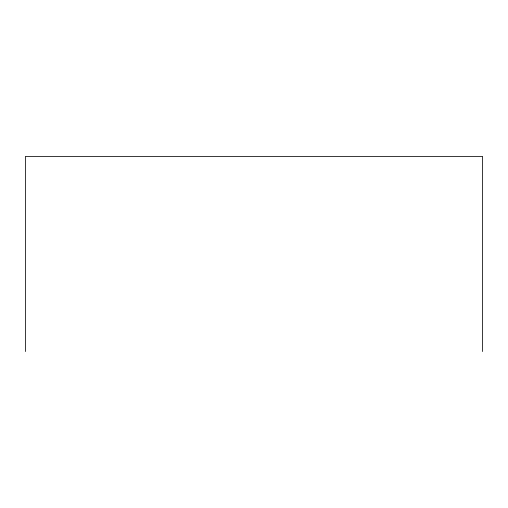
<?xml version="1.0" encoding="UTF-8"?>
<svg xmlns="http://www.w3.org/2000/svg" width="508" height="508" viewBox="0 0 508 508"><rect width="100%" height="100%" fill="white"/><g stroke="black" fill="none" stroke-linecap="round" stroke-linejoin="round"><path stroke-width="0.76" d="M482.6 351.542L482.6 156.458L25.4 156.458L25.4 351.542"/></g></svg>
